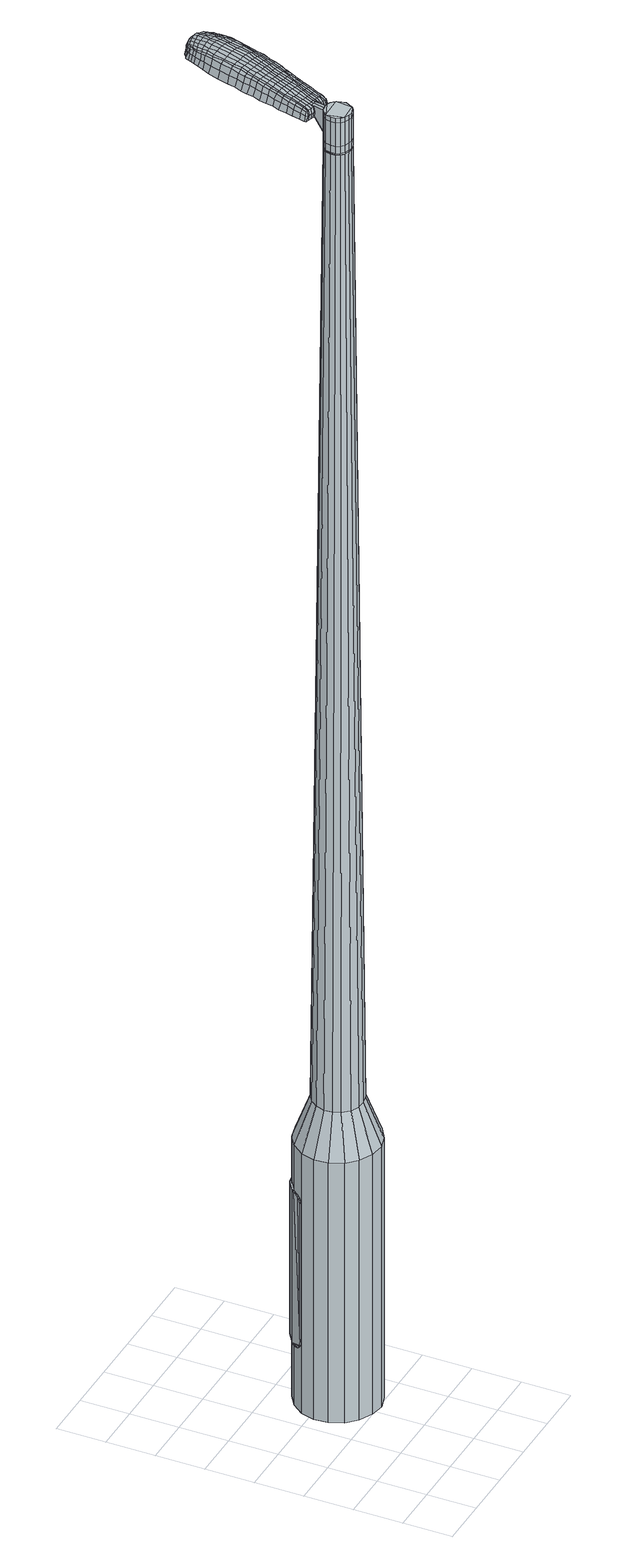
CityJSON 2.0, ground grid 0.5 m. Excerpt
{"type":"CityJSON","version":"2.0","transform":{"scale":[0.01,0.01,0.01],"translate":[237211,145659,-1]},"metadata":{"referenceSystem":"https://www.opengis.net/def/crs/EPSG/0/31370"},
"CityObjects":{
"object1":{"type":"GenericCityObject","attributes":{"cluster":578,"mean_distance_to_centroid":0.254,"new_centroid_x":237212.09,"new_centroid_y":145660.39,"mean_distance_to_camera":15.65,"H1":-12.56,"H2":-18.04,"Z_final":121.18,"cluster2":-1,"proj_x":237221.05,"proj_y":145663,"id_line":14328,"bearing_l":163.75,"distance":9.34,"orientation":"right","G_obj":73.75},"geometry":[{"type":"MultiSurface","lod":"2","boundaries":[[[0,1,2,3]],[[1,4,5,2]],[[4,6,7,5]],[[6,8,9,7]],[[8,10,11,9]],[[10,12,13,11]],[[12,14,15,13]],[[14,16,17,15]],[[16,18,19,17]],[[18,20,21,19]],[[20,22,23,21]],[[22,24,25,23]],[[24,26,27,25]],[[26,28,29,27]],[[28,30,31,29]],[[30,32,33,31]],[[32,34,35,33]],[[34,0,3,35]],[[36,37,38,39]],[[38,40,41,42]],[[41,43,42]],[[42,44,45,46]],[[45,47,46]],[[46,48,49,50]],[[49,51,50]],[[42,46,50,38]],[[50,52,39,38]],[[53,36,39]],[[2,5,7,35]],[[7,9,11,15]],[[11,13,15]],[[15,17,19,23]],[[19,21,23]],[[23,25,27,31]],[[27,29,31]],[[15,23,31,7]],[[31,33,35,7]],[[3,2,35]],[[1,0,54,55]],[[0,34,56,54]],[[34,32,57,56]],[[32,30,58,57]],[[30,28,59,58]],[[28,26,60,59]],[[26,24,61,60]],[[24,22,62,61]],[[22,20,63,62]],[[20,18,64,63]],[[18,16,65,64]],[[16,14,66,65]],[[14,12,67,66]],[[12,10,68,67]],[[10,8,69,68]],[[8,6,70,69]],[[6,4,71,70]],[[4,1,55,71]],[[55,54,72,73]],[[54,56,74,72]],[[56,57,75,74]],[[57,58,76,75]],[[58,59,77,76]],[[59,60,78,77]],[[60,61,79,78]],[[61,62,80,79]],[[62,63,81,80]],[[63,64,82,81]],[[64,65,83,82]],[[65,66,84,83]],[[66,67,85,84]],[[67,68,86,85]],[[68,69,87,86]],[[69,70,88,87]],[[70,71,89,88]],[[71,55,73,89]],[[90,91,92,93]],[[94,95,91,90]],[[96,97,95,94]],[[76,98,97,96]],[[99,100,98,76]],[[101,102,100,99]],[[103,104,102,101]],[[105,106,104,103]],[[107,108,106,105]],[[82,109,108,107]],[[110,111,109,82]],[[112,113,111,110]],[[114,115,113,112]],[[86,116,115,114]],[[117,118,116,86]],[[88,119,118,117]],[[120,121,119,88]],[[93,92,121,120]],[[122,123,124,125]],[[126,122,125,127]],[[128,126,127,129]],[[130,128,129,131]],[[132,130,131,133]],[[134,132,133,135]],[[136,134,135,137]],[[138,136,137,139]],[[140,138,139,141]],[[142,140,141,143]],[[144,142,143,145]],[[146,144,145,147]],[[148,146,147,149]],[[150,148,149,151]],[[152,150,151,153]],[[154,152,153,155]],[[73,72,90,93]],[[72,74,94,90]],[[74,75,96,94]],[[75,76,96]],[[77,99,76]],[[77,78,101,99]],[[78,79,103,101]],[[79,80,105,103]],[[80,81,107,105]],[[81,82,107]],[[83,110,82]],[[83,84,112,110]],[[84,85,114,112]],[[85,86,114]],[[87,117,86]],[[87,88,117]],[[89,120,88]],[[89,73,93,120]],[[156,157,92,91]],[[157,158,121,92]],[[158,119,121]],[[159,118,119]],[[159,116,118]],[[160,115,116]],[[160,161,113,115]],[[161,162,111,113]],[[162,109,111]],[[163,108,109]],[[163,164,106,108]],[[164,165,104,106]],[[165,166,102,104]],[[166,167,100,102]],[[167,98,100]],[[168,97,98]],[[168,169,95,97]],[[169,156,91,95]],[[39,52,154,170]],[[157,156,171,155]],[[53,39,170,123]],[[156,169,124,171]],[[36,53,123,122]],[[169,168,125,124]],[[37,36,122,126]],[[168,98,127,125]],[[38,37,126,128]],[[98,167,129,127]],[[40,38,128,130]],[[167,166,131,129]],[[41,40,130,132]],[[166,165,133,131]],[[43,41,132,134]],[[165,164,135,133]],[[42,43,134,136]],[[164,163,137,135]],[[44,42,136,138]],[[163,109,139,137]],[[45,44,138,140]],[[109,162,141,139]],[[47,45,140,142]],[[162,161,143,141]],[[46,47,142,144]],[[161,160,145,143]],[[48,46,144,146]],[[160,116,147,145]],[[49,48,146,148]],[[116,159,149,147]],[[51,49,148,150]],[[159,119,151,149]],[[50,51,150,152]],[[119,158,153,151]],[[52,50,152,154]],[[158,157,155,153]],[[154,155,172,173]],[[155,171,174,172]],[[171,124,175,174]],[[124,123,176,175]],[[123,170,177,176]],[[170,154,173,177]],[[178,179,180,181]],[[182,178,181,183]],[[178,182,184,185]],[[179,178,185,186]],[[187,188,189,190]],[[191,187,190,192]],[[187,191,193,194]],[[188,187,194,195]],[[196,197,198,199]],[[200,196,199,201]],[[196,200,202,203]],[[197,196,203,204]],[[205,206,207,208]],[[209,205,208,210]],[[205,209,211,212]],[[206,205,212,213]],[[214,215,216,217]],[[218,214,217,219]],[[214,218,220,221]],[[215,214,221,222]],[[223,224,225,226]],[[227,223,226,228]],[[223,227,229,230]],[[224,223,230,231]],[[232,233,234,235]],[[224,232,235,225]],[[232,224,231,236]],[[233,232,236,237]],[[238,239,240,241]],[[233,238,241,234]],[[238,233,237,242]],[[239,238,242,243]],[[244,182,183,245]],[[239,244,245,240]],[[244,239,243,246]],[[182,244,246,184]],[[247,248,249,250]],[[251,247,250,252]],[[247,251,253,254]],[[248,247,254,255]],[[256,257,258,259]],[[248,256,259,249]],[[256,248,255,260]],[[257,256,260,261]],[[262,263,264,265]],[[257,262,265,258]],[[262,257,261,266]],[[263,262,266,267]],[[268,269,270,271]],[[263,268,271,264]],[[268,263,267,272]],[[269,268,272,273]],[[274,179,186,275]],[[269,274,275,270]],[[274,269,273,276]],[[179,274,276,180]],[[277,278,279,280]],[[281,277,280,282]],[[277,281,283,284]],[[278,277,284,285]],[[286,287,288,289]],[[278,286,289,279]],[[286,278,285,290]],[[287,286,290,291]],[[292,293,294,295]],[[287,292,295,288]],[[292,287,291,296]],[[293,292,296,297]],[[298,191,192,299]],[[293,298,299,294]],[[298,293,297,300]],[[191,298,300,193]],[[301,302,303,304]],[[305,301,304,306]],[[301,305,307,308]],[[302,301,308,309]],[[310,311,312,313]],[[302,310,313,303]],[[310,302,309,314]],[[311,310,314,315]],[[316,317,318,319]],[[311,316,319,312]],[[316,311,315,320]],[[317,316,320,321]],[[322,323,324,325]],[[317,322,325,318]],[[322,317,321,326]],[[323,322,326,327]],[[328,188,195,329]],[[323,328,329,324]],[[328,323,327,330]],[[188,328,330,189]],[[331,217,216,332]],[[333,331,332,334]],[[331,333,335,336]],[[217,331,336,219]],[[337,333,334,338]],[[339,337,338,340]],[[337,339,341,342]],[[333,337,342,335]],[[343,339,340,344]],[[345,343,344,346]],[[343,345,347,348]],[[339,343,348,341]],[[349,345,346,350]],[[351,349,350,352]],[[349,351,353,354]],[[345,349,354,347]],[[355,351,352,356]],[[206,355,356,207]],[[355,206,213,357]],[[351,355,357,353]],[[358,359,204,203]],[[360,358,203,202]],[[358,360,361,362]],[[359,358,362,363]],[[364,365,363,362]],[[366,364,362,361]],[[364,366,367,368]],[[365,364,368,369]],[[370,371,369,368]],[[372,370,368,367]],[[370,372,373,374]],[[371,370,374,375]],[[376,377,375,374]],[[378,376,374,373]],[[376,378,211,209]],[[377,376,209,210]],[[379,380,381,382]],[[281,379,382,283]],[[379,281,282,383]],[[380,379,383,384]],[[385,200,201,386]],[[380,385,386,381]],[[385,380,384,387]],[[200,385,387,202]],[[388,389,390,391]],[[227,388,391,229]],[[388,227,228,392]],[[389,388,392,393]],[[394,395,396,397]],[[389,394,397,390]],[[394,389,393,398]],[[395,394,398,399]],[[400,197,204,401]],[[395,400,401,396]],[[400,395,399,402]],[[197,400,402,198]],[[403,404,405,406]],[[185,403,406,186]],[[403,185,184,407]],[[404,403,407,408]],[[409,410,411,412]],[[404,409,412,405]],[[409,404,408,413]],[[410,409,413,414]],[[415,208,207,416]],[[410,415,416,411]],[[415,410,414,417]],[[208,415,417,210]],[[418,419,420,421]],[[190,418,421,192]],[[418,190,189,422]],[[419,418,422,423]],[[424,212,211,425]],[[419,424,425,420]],[[424,419,423,426]],[[212,424,426,213]],[[427,428,429,430]],[[305,427,430,307]],[[427,305,306,431]],[[428,427,431,432]],[[433,218,219,434]],[[428,433,434,429]],[[433,428,432,435]],[[218,433,435,220]],[[436,437,438,439]],[[251,436,439,253]],[[436,251,252,440]],[[437,436,440,441]],[[442,443,444,445]],[[437,442,445,438]],[[442,437,441,446]],[[443,442,446,447]],[[448,215,222,449]],[[443,448,449,444]],[[448,443,447,450]],[[215,448,450,216]],[[451,452,441,440]],[[250,451,440,252]],[[451,250,249,453]],[[452,451,453,454]],[[455,456,447,446]],[[452,455,446,441]],[[455,452,454,457]],[[456,455,457,458]],[[459,332,216,450]],[[456,459,450,447]],[[459,456,458,460]],[[332,459,460,334]],[[461,462,463,464]],[[308,461,464,309]],[[461,308,307,430]],[[462,461,430,429]],[[465,336,335,466]],[[462,465,466,463]],[[465,462,429,434]],[[336,465,434,219]],[[467,468,454,453]],[[259,467,453,249]],[[467,259,258,469]],[[468,467,469,470]],[[471,472,458,457]],[[468,471,457,454]],[[471,468,470,473]],[[472,471,473,474]],[[475,338,334,460]],[[472,475,460,458]],[[475,472,474,476]],[[338,475,476,340]],[[477,478,479,480]],[[314,477,480,315]],[[477,314,309,464]],[[478,477,464,463]],[[481,342,341,482]],[[478,481,482,479]],[[481,478,463,466]],[[342,481,466,335]],[[483,484,470,469]],[[265,483,469,258]],[[483,265,264,485]],[[484,483,485,486]],[[487,488,474,473]],[[484,487,473,470]],[[487,484,486,489]],[[488,487,489,490]],[[491,344,340,476]],[[488,491,476,474]],[[491,488,490,492]],[[344,491,492,346]],[[493,494,495,496]],[[320,493,496,321]],[[493,320,315,480]],[[494,493,480,479]],[[497,348,347,498]],[[494,497,498,495]],[[497,494,479,482]],[[348,497,482,341]],[[499,500,486,485]],[[271,499,485,264]],[[499,271,270,501]],[[500,499,501,502]],[[503,504,490,489]],[[500,503,489,486]],[[503,500,502,505]],[[504,503,505,506]],[[507,350,346,492]],[[504,507,492,490]],[[507,504,506,508]],[[350,507,508,352]],[[509,510,511,512]],[[326,509,512,327]],[[509,326,321,496]],[[510,509,496,495]],[[513,354,353,514]],[[510,513,514,511]],[[513,510,495,498]],[[354,513,498,347]],[[515,516,502,501]],[[275,515,501,270]],[[515,275,186,406]],[[516,515,406,405]],[[517,518,506,505]],[[516,517,505,502]],[[517,516,405,412]],[[518,517,412,411]],[[519,356,352,508]],[[518,519,508,506]],[[519,518,411,416]],[[356,519,416,207]],[[520,521,423,422]],[[330,520,422,189]],[[520,330,327,512]],[[521,520,512,511]],[[522,357,213,426]],[[521,522,426,423]],[[522,521,511,514]],[[357,522,514,353]],[[523,524,384,383]],[[280,523,383,282]],[[523,280,279,525]],[[524,523,525,526]],[[527,360,202,387]],[[524,527,387,384]],[[527,524,526,528]],[[360,527,528,361]],[[529,530,531,532]],[[230,529,532,231]],[[529,230,229,391]],[[530,529,391,390]],[[533,534,535,536]],[[530,533,536,531]],[[533,530,390,397]],[[534,533,397,396]],[[537,359,363,538]],[[534,537,538,535]],[[537,534,396,401]],[[359,537,401,204]],[[539,540,526,525]],[[289,539,525,279]],[[539,289,288,541]],[[540,539,541,542]],[[543,366,361,528]],[[540,543,528,526]],[[543,540,542,544]],[[366,543,544,367]],[[545,546,547,548]],[[236,545,548,237]],[[545,236,231,532]],[[546,545,532,531]],[[549,550,551,552]],[[546,549,552,547]],[[549,546,531,536]],[[550,549,536,535]],[[553,365,369,554]],[[550,553,554,551]],[[553,550,535,538]],[[365,553,538,363]],[[555,556,542,541]],[[295,555,541,288]],[[555,295,294,557]],[[556,555,557,558]],[[559,372,367,544]],[[556,559,544,542]],[[559,556,558,560]],[[372,559,560,373]],[[561,562,563,564]],[[242,561,564,243]],[[561,242,237,548]],[[562,561,548,547]],[[565,566,567,568]],[[562,565,568,563]],[[565,562,547,552]],[[566,565,552,551]],[[569,371,375,570]],[[566,569,570,567]],[[569,566,551,554]],[[371,569,554,369]],[[571,572,558,557]],[[299,571,557,294]],[[571,299,192,421]],[[572,571,421,420]],[[573,378,373,560]],[[572,573,560,558]],[[573,572,420,425]],[[378,573,425,211]],[[574,575,408,407]],[[246,574,407,184]],[[574,246,243,564]],[[575,574,564,563]],[[576,577,414,413]],[[575,576,413,408]],[[576,575,563,568]],[[577,576,568,567]],[[578,377,210,417]],[[577,578,417,414]],[[578,577,567,570]],[[377,578,570,375]],[[579,580,581,582]],[[582,581,583,584]],[[585,583,581,586]],[[586,581,580,587]],[[588,589,590,591]],[[591,590,592,593]],[[594,592,590,595]],[[595,590,589,596]],[[597,598,599,600]],[[600,599,601,602]],[[603,601,599,604]],[[604,599,598,605]],[[606,607,608,609]],[[609,608,610,611]],[[612,610,608,613]],[[613,608,607,614]],[[615,616,617,618]],[[618,617,619,620]],[[621,619,617,622]],[[622,617,616,623]],[[624,625,626,627]],[[627,626,628,629]],[[630,628,626,631]],[[631,626,625,632]],[[633,634,635,636]],[[636,635,625,624]],[[632,625,635,637]],[[637,635,634,638]],[[639,640,641,642]],[[642,641,634,633]],[[638,634,641,643]],[[643,641,640,644]],[[584,583,645,646]],[[646,645,640,639]],[[644,640,645,647]],[[647,645,583,585]],[[648,649,650,651]],[[651,650,652,653]],[[654,652,650,655]],[[655,650,649,656]],[[657,658,659,660]],[[660,659,649,648]],[[656,649,659,661]],[[661,659,658,662]],[[663,664,665,666]],[[666,665,658,657]],[[662,658,665,667]],[[667,665,664,668]],[[669,670,671,672]],[[672,671,664,663]],[[668,664,671,673]],[[673,671,670,674]],[[587,580,675,676]],[[676,675,670,669]],[[674,670,675,677]],[[677,675,580,579]],[[678,679,680,681]],[[681,680,682,683]],[[684,682,680,685]],[[685,680,679,686]],[[687,688,689,690]],[[690,689,679,678]],[[686,679,689,691]],[[691,689,688,692]],[[693,694,695,696]],[[696,695,688,687]],[[692,688,695,697]],[[697,695,694,698]],[[593,592,699,700]],[[700,699,694,693]],[[698,694,699,701]],[[701,699,592,594]],[[702,703,704,705]],[[705,704,706,707]],[[708,706,704,709]],[[709,704,703,710]],[[711,712,713,714]],[[714,713,703,702]],[[710,703,713,715]],[[715,713,712,716]],[[717,718,719,720]],[[720,719,712,711]],[[716,712,719,721]],[[721,719,718,722]],[[723,724,725,726]],[[726,725,718,717]],[[722,718,725,727]],[[727,725,724,728]],[[596,589,729,730]],[[730,729,724,723]],[[728,724,729,731]],[[731,729,589,588]],[[615,618,732,733]],[[733,732,734,735]],[[736,734,732,737]],[[737,732,618,620]],[[735,734,738,739]],[[739,738,740,741]],[[742,740,738,743]],[[743,738,734,736]],[[741,740,744,745]],[[745,744,746,747]],[[748,746,744,749]],[[749,744,740,742]],[[747,746,750,751]],[[751,750,752,753]],[[754,752,750,755]],[[755,750,746,748]],[[753,752,756,757]],[[757,756,607,606]],[[614,607,756,758]],[[758,756,752,754]],[[605,759,760,604]],[[604,760,761,603]],[[762,761,760,763]],[[763,760,759,764]],[[764,765,766,763]],[[763,766,767,762]],[[768,767,766,769]],[[769,766,765,770]],[[770,771,772,769]],[[769,772,773,768]],[[774,773,772,775]],[[775,772,771,776]],[[776,777,778,775]],[[775,778,779,774]],[[612,779,778,610]],[[610,778,777,611]],[[780,781,782,783]],[[783,782,682,684]],[[683,682,782,784]],[[784,782,781,785]],[[602,601,786,787]],[[787,786,781,780]],[[785,781,786,788]],[[788,786,601,603]],[[789,790,791,792]],[[792,791,628,630]],[[629,628,791,793]],[[793,791,790,794]],[[795,796,797,798]],[[798,797,790,789]],[[794,790,797,799]],[[799,797,796,800]],[[605,598,801,802]],[[802,801,796,795]],[[800,796,801,803]],[[803,801,598,597]],[[804,805,806,807]],[[807,806,586,587]],[[585,586,806,808]],[[808,806,805,809]],[[810,811,812,813]],[[813,812,805,804]],[[809,805,812,814]],[[814,812,811,815]],[[606,609,816,817]],[[817,816,811,810]],[[815,811,816,818]],[[818,816,609,611]],[[819,820,821,822]],[[822,821,591,593]],[[588,591,821,823]],[[823,821,820,824]],[[612,613,825,826]],[[826,825,820,819]],[[824,820,825,827]],[[827,825,613,614]],[[828,829,830,831]],[[831,830,706,708]],[[707,706,830,832]],[[832,830,829,833]],[[620,619,834,835]],[[835,834,829,828]],[[833,829,834,836]],[[836,834,619,621]],[[837,838,839,840]],[[840,839,652,654]],[[653,652,839,841]],[[841,839,838,842]],[[843,844,845,846]],[[846,845,838,837]],[[842,838,845,847]],[[847,845,844,848]],[[623,616,849,850]],[[850,849,844,843]],[[848,844,849,851]],[[851,849,616,615]],[[842,852,853,841]],[[841,853,651,653]],[[648,651,853,854]],[[853,852,854]],[[848,855,856,847]],[[847,856,852,842]],[[854,852,856,857]],[[857,856,855,858]],[[615,733,859,851]],[[851,859,855,848]],[[858,855,859,860]],[[860,859,733,735]],[[861,862,863,864]],[[864,863,709,710]],[[708,709,863,831]],[[831,863,862,828]],[[736,737,865,866]],[[866,865,862,861]],[[828,862,865,835]],[[835,865,737,620]],[[867,868,854]],[[854,868,660,648]],[[657,660,868,869]],[[869,868,867,870]],[[858,871,872,857]],[[857,872,867,854]],[[870,867,872,873]],[[873,872,871,874]],[[735,739,875,860]],[[860,875,871,858]],[[874,871,875,876]],[[876,875,739,741]],[[877,878,879,880]],[[880,879,715,716]],[[710,715,879,864]],[[864,879,878,861]],[[742,743,881,882]],[[882,881,878,877]],[[861,878,881,866]],[[866,881,743,736]],[[870,883,884,869]],[[869,884,666,657]],[[663,666,884,885]],[[885,884,883,886]],[[874,887,888,873]],[[873,888,883,870]],[[886,883,888,889]],[[889,888,887,890]],[[741,745,891,876]],[[876,891,887,874]],[[890,887,891,892]],[[892,891,745,747]],[[893,894,895,896]],[[896,895,721,722]],[[716,721,895,880]],[[880,895,894,877]],[[748,749,897,898]],[[898,897,894,893]],[[877,894,897,882]],[[882,897,749,742]],[[886,899,900,885]],[[885,900,672,663]],[[669,672,900,901]],[[901,900,899,902]],[[890,903,904,889]],[[889,904,899,886]],[[902,899,904,905]],[[905,904,903,906]],[[747,751,907,892]],[[892,907,903,890]],[[906,903,907,908]],[[908,907,751,753]],[[909,910,911,912]],[[912,911,727,728]],[[722,727,911,896]],[[896,911,910,893]],[[754,755,913,914]],[[914,913,910,909]],[[893,910,913,898]],[[898,913,755,748]],[[902,915,916,901]],[[901,916,676,669]],[[587,676,916,807]],[[807,916,915,804]],[[906,917,918,905]],[[905,918,915,902]],[[804,915,918,813]],[[813,918,917,810]],[[753,757,919,908]],[[908,919,917,906]],[[810,917,919,817]],[[817,919,757,606]],[[824,920,921,823]],[[823,921,731,588]],[[728,731,921,912]],[[912,921,920,909]],[[614,758,922,827]],[[827,922,920,824]],[[909,920,922,914]],[[914,922,758,754]],[[785,923,924,784]],[[784,924,681,683]],[[678,681,924,925]],[[925,924,923,926]],[[603,761,927,788]],[[788,927,923,785]],[[926,923,927,928]],[[928,927,761,762]],[[929,930,931,932]],[[932,931,631,632]],[[630,631,931,792]],[[792,931,930,789]],[[933,934,935,936]],[[936,935,930,929]],[[789,930,935,798]],[[798,935,934,795]],[[764,759,937,938]],[[938,937,934,933]],[[795,934,937,802]],[[802,937,759,605]],[[926,939,940,925]],[[925,940,690,678]],[[687,690,940,941]],[[941,940,939,942]],[[762,767,943,928]],[[928,943,939,926]],[[942,939,943,944]],[[944,943,767,768]],[[945,946,947,948]],[[948,947,637,638]],[[632,637,947,932]],[[932,947,946,929]],[[949,950,951,952]],[[952,951,946,945]],[[929,946,951,936]],[[936,951,950,933]],[[770,765,953,954]],[[954,953,950,949]],[[933,950,953,938]],[[938,953,765,764]],[[942,955,956,941]],[[941,956,696,687]],[[693,696,956,957]],[[957,956,955,958]],[[768,773,959,944]],[[944,959,955,942]],[[958,955,959,960]],[[960,959,773,774]],[[961,962,963,964]],[[964,963,643,644]],[[638,643,963,948]],[[948,963,962,945]],[[965,966,967,968]],[[968,967,962,961]],[[945,962,967,952]],[[952,967,966,949]],[[776,771,969,970]],[[970,969,966,965]],[[949,966,969,954]],[[954,969,771,770]],[[958,971,972,957]],[[957,972,700,693]],[[593,700,972,822]],[[822,972,971,819]],[[774,779,973,960]],[[960,973,971,958]],[[819,971,973,826]],[[826,973,779,612]],[[809,974,975,808]],[[808,975,647,585]],[[644,647,975,964]],[[964,975,974,961]],[[815,976,977,814]],[[814,977,974,809]],[[961,974,977,968]],[[968,977,976,965]],[[611,777,978,818]],[[818,978,976,815]],[[965,976,978,970]],[[970,978,777,776]],[[579,582,181,180]],[[582,584,183,181]],[[594,595,194,193]],[[595,596,195,194]],[[597,600,199,198]],[[600,602,201,199]],[[621,622,221,220]],[[622,623,222,221]],[[624,627,226,225]],[[627,629,228,226]],[[633,636,235,234]],[[636,624,225,235]],[[639,642,241,240]],[[642,633,234,241]],[[584,646,245,183]],[[646,639,240,245]],[[654,655,254,253]],[[655,656,255,254]],[[656,661,260,255]],[[661,662,261,260]],[[662,667,266,261]],[[667,668,267,266]],[[668,673,272,267]],[[673,674,273,272]],[[674,677,276,273]],[[677,579,180,276]],[[684,685,284,283]],[[685,686,285,284]],[[686,691,290,285]],[[691,692,291,290]],[[692,697,296,291]],[[697,698,297,296]],[[698,701,300,297]],[[701,594,193,300]],[[702,705,304,303]],[[705,707,306,304]],[[711,714,313,312]],[[714,702,303,313]],[[717,720,319,318]],[[720,711,312,319]],[[723,726,325,324]],[[726,717,318,325]],[[596,730,329,195]],[[730,723,324,329]],[[780,783,382,381]],[[783,684,283,382]],[[602,787,386,201]],[[787,780,381,386]],[[629,793,392,228]],[[793,794,393,392]],[[794,799,398,393]],[[799,800,399,398]],[[800,803,402,399]],[[803,597,198,402]],[[707,832,431,306]],[[832,833,432,431]],[[833,836,435,432]],[[836,621,220,435]],[[837,840,439,438]],[[840,654,253,439]],[[843,846,445,444]],[[846,837,438,445]],[[623,850,449,222]],[[850,843,444,449]],[[979,980,981,982]],[[983,984,982,981]],[[985,986,987,988]],[[989,990,991,992]],[[980,993,994,981]],[[995,983,981,994]],[[996,985,988,997]],[[998,999,990,989]],[[993,1000,1001,994]],[[1001,1002,995,994]],[[1003,996,997,1004]],[[1005,999,998,1006]],[[1000,1007,1008,1001]],[[1008,1009,1002,1001]],[[1010,1003,1004,1011]],[[1012,1005,1006,1013]],[[1014,1015,1016,1017]],[[1018,1019,1015,1014]],[[1018,1020,1021,1019]],[[1020,1022,1023,1021]],[[1024,1025,1026,1027]],[[1028,1029,1025,1024]],[[1030,1031,1029,1028]],[[1032,1033,1031,1030]],[[1027,1016,1015,1024]],[[1024,1015,1019,1028]],[[1019,1021,1030,1028]],[[1021,1023,1032,1030]],[[988,987,984,983]],[[997,988,983,995]],[[1002,1004,997,995]],[[1009,1011,1004,1002]],[[989,992,986,985]],[[998,989,985,996]],[[1006,998,996,1003]],[[1013,1006,1003,1010]],[[990,1014,1017,991]],[[999,1018,1014,990]],[[1020,1018,999,1005]],[[1022,1020,1005,1012]],[[1034,1035,1036,1037]],[[1036,1038,1039,1040]],[[1036,1040,1041,1042]],[[1036,1042,1037]],[[1043,1034,1037,1044]],[[1045,1044,1037,1046]],[[1047,1046,1037]],[[1048,1036,1035,1049]],[[1050,1048,1049,1051]],[[1052,1050,1051,1053]],[[1054,1052,1053,1055]],[[1056,1054,1055,1057]],[[1057,1058,1059,1060]],[[1057,1060,1061,1062]],[[1057,1062,1063,1064]],[[1063,1065,1066,1067]],[[1063,1067,1068,1069]],[[1063,1069,1064]],[[1057,1064,1056]],[[1070,1071,1035,1034]],[[1072,1073,1038,1036]],[[1074,1075,1047,1037]],[[1071,1076,1049,1035]],[[1077,1072,1036,1048]],[[1076,1078,1051,1049]],[[1079,1077,1048,1050]],[[1078,1080,1053,1051]],[[1081,1079,1050,1052]],[[1080,1082,1055,1053]],[[1083,1081,1052,1054]],[[1082,1084,1057,1055]],[[1085,1083,1054,1056]],[[1084,1086,1058,1057]],[[1087,1088,1065,1063]],[[1089,1085,1056,1064]],[[1059,1058,1086,1090]],[[1060,1059,1090,1091]],[[1061,1060,1091,1092]],[[1062,1061,1092,1093]],[[1063,1062,1093,1087]],[[1094,1070,1034,1043]],[[1095,1094,1043,1044]],[[1096,1095,1044,1045]],[[1097,1096,1045,1046]],[[1075,1097,1046,1047]],[[1039,1038,1073,1098]],[[1066,1065,1088,1099]],[[1040,1039,1098,1100]],[[1041,1040,1100,1101]],[[1042,1041,1101,1102]],[[1037,1042,1102,1074]],[[1067,1066,1099,1103]],[[1068,1067,1103,1104]],[[1069,1068,1104,1105]],[[1064,1069,1105,1089]]]}]}
},
"vertices":[
[119,181,384],[132,175,384],[132,175,96],[119,181,96],[143,164,384],[143,164,96],[148,151,384],[148,151,96],[149,136,384],[149,136,96],[145,122,384],[145,122,96],[137,110,384],[137,110,96],[124,102,384],[124,102,96],[110,98,384],[110,98,96],[96,100,384],[96,100,96],[82,107,384],[82,107,96],[72,117,384],[72,117,96],[66,131,384],[66,131,96],[65,145,384],[65,145,96],[69,159,384],[69,159,96],[78,171,384],[78,171,96],[90,179,384],[90,179,96],[105,183,384],[105,183,96],[102,153,1524],[98,150,1524],[95,147,1524],[111,154,1524],[94,142,1524],[94,137,1524],[99,130,1524],[96,133,1524],[104,128,1524],[108,127,1524],[117,131,1524],[113,128,1524],[119,135,1524],[121,139,1524],[119,148,1524],[120,144,1524],[115,152,1524],[107,154,1524],[114,165,429],[122,161,429],[106,166,429],[97,164,429],[90,159,429],[85,152,429],[82,143,429],[83,135,429],[86,127,429],[92,120,429],[100,116,429],[109,116,429],[118,118,429],[125,122,429],[130,130,429],[132,138,429],[132,147,429],[128,155,429],[111,154,1483],[115,152,1483],[107,154,1483],[102,153,1483],[98,150,1483],[95,147,1483],[94,142,1483],[94,137,1483],[96,133,1483],[99,130,1483],[104,128,1483],[108,127,1483],[113,128,1483],[117,131,1483],[119,135,1483],[121,139,1483],[120,144,1483],[119,148,1483],[111,153,1483],[111,153,1485],[115,151,1485],[115,151,1483],[107,153,1483],[107,153,1485],[102,152,1483],[102,152,1485],[98,150,1485],[96,146,1483],[96,146,1485],[95,142,1483],[95,142,1485],[95,138,1483],[95,138,1485],[97,134,1483],[97,134,1485],[100,130,1483],[100,130,1485],[104,128,1485],[108,128,1483],[108,128,1485],[113,129,1483],[113,129,1485],[116,131,1483],[116,131,1485],[119,135,1485],[120,139,1483],[120,139,1485],[120,144,1485],[118,148,1483],[118,148,1485],[102,153,1519],[107,154,1519],[107,154,1493],[102,153,1493],[98,150,1519],[98,150,1493],[95,147,1519],[95,147,1493],[94,142,1519],[94,142,1493],[94,137,1519],[94,137,1493],[96,133,1519],[96,133,1493],[99,130,1519],[99,130,1493],[104,128,1519],[104,128,1493],[108,127,1519],[108,127,1493],[113,128,1519],[113,128,1493],[117,131,1519],[117,131,1493],[119,135,1519],[119,135,1493],[121,139,1519],[121,139,1493],[120,144,1519],[120,144,1493],[119,148,1519],[119,148,1493],[115,152,1519],[115,152,1493],[111,154,1485],[115,152,1485],[119,148,1485],[121,139,1485],[117,131,1485],[113,128,1485],[108,127,1485],[99,130,1485],[96,133,1485],[94,137,1485],[94,142,1485],[95,147,1485],[102,153,1485],[107,154,1485],[111,154,1519],[111,154,1493],[119,171,1513],[119,171,1518],[116,172,1513],[113,172,1513],[113,172,1518],[116,172,1518],[156,237,1519],[154,230,1518],[155,231,1509],[158,238,1510],[159,245,1519],[160,246,1510],[157,245,1526],[154,237,1525],[152,230,1525],[119,248,1519],[117,241,1518],[118,240,1525],[120,247,1525],[121,257,1519],[122,255,1526],[120,258,1510],[118,250,1510],[116,243,1509],[156,314,1519],[160,313,1519],[160,313,1513],[157,315,1513],[152,314,1519],[152,315,1513],[152,312,1524],[156,312,1524],[159,311,1524],[136,243,1530],[134,235,1529],[137,235,1529],[139,242,1530],[138,251,1531],[141,250,1531],[134,252,1530],[132,244,1530],[130,236,1529],[113,165,1512],[116,164,1512],[116,165,1517],[114,166,1517],[110,166,1512],[111,167,1517],[110,167,1506],[113,166,1506],[116,165,1506],[171,294,1519],[171,291,1519],[172,292,1512],[173,295,1512],[171,297,1518],[173,297,1512],[170,296,1522],[170,295,1523],[169,291,1524],[170,286,1519],[169,281,1519],[170,282,1512],[171,287,1512],[168,286,1524],[167,281,1525],[167,275,1519],[165,268,1519],[167,268,1511],[169,276,1511],[166,275,1526],[164,267,1526],[162,257,1519],[164,257,1510],[160,256,1526],[131,168,1513],[134,175,1513],[132,174,1518],[130,167,1517],[129,162,1512],[129,163,1516],[130,163,1506],[132,168,1507],[135,175,1507],[136,182,1514],[139,189,1515],[137,188,1520],[135,181,1519],[138,182,1507],[140,189,1507],[141,196,1515],[144,203,1516],[142,202,1522],[140,195,1521],[143,197,1508],[146,204,1508],[146,210,1517],[149,217,1517],[147,216,1524],[145,209,1523],[148,211,1508],[151,218,1509],[151,224,1518],[149,223,1524],[153,224,1509],[137,305,1519],[136,302,1519],[137,301,1524],[138,305,1523],[138,307,1518],[139,306,1522],[137,309,1512],[136,306,1512],[135,303,1512],[134,298,1519],[132,292,1519],[133,291,1525],[135,297,1524],[133,299,1512],[131,294,1512],[130,287,1519],[127,279,1519],[129,278,1526],[131,286,1526],[129,288,1511],[126,281,1511],[124,268,1519],[125,267,1526],[123,270,1510],[102,176,1513],[104,184,1513],[103,185,1507],[101,177,1507],[101,171,1512],[101,172,1506],[102,171,1516],[103,175,1517],[105,183,1518],[106,191,1514],[107,198,1515],[106,200,1507],[105,192,1507],[106,190,1519],[108,197,1520],[109,206,1515],[111,213,1516],[109,214,1508],[108,207,1508],[110,204,1521],[112,212,1522],[112,220,1517],[114,227,1517],[113,229,1509],[111,222,1508],[113,219,1523],[115,226,1524],[116,234,1518],[114,236,1509],[117,233,1524],[115,171,1519],[118,171,1519],[117,178,1520],[120,178,1520],[114,179,1520],[112,172,1519],[119,186,1522],[122,185,1522],[121,193,1523],[124,192,1523],[118,194,1523],[116,187,1521],[123,200,1524],[126,199,1524],[125,207,1525],[128,206,1525],[122,208,1525],[120,201,1524],[128,214,1526],[130,213,1526],[130,221,1527],[132,220,1527],[126,222,1527],[124,215,1526],[132,228,1528],[135,228,1528],[128,229,1528],[155,309,1527],[159,308,1527],[151,309,1526],[150,305,1527],[154,305,1528],[157,304,1528],[152,299,1529],[156,298,1529],[148,299,1528],[146,292,1530],[150,292,1530],[153,291,1530],[148,285,1531],[151,284,1531],[144,286,1530],[141,277,1531],[145,276,1531],[149,275,1531],[142,264,1531],[145,263,1531],[138,265,1531],[140,309,1518],[143,311,1519],[142,312,1513],[139,310,1513],[140,308,1523],[143,309,1523],[147,313,1519],[147,313,1513],[147,311,1524],[171,299,1518],[170,302,1518],[169,301,1523],[170,298,1523],[172,300,1513],[171,302,1513],[168,305,1519],[166,308,1519],[165,307,1524],[167,304,1523],[169,306,1513],[166,309,1513],[163,311,1519],[163,309,1524],[163,312,1513],[153,237,1528],[151,238,1528],[148,231,1528],[150,230,1527],[155,245,1528],[153,246,1529],[148,239,1529],[145,240,1530],[143,233,1529],[146,232,1528],[151,247,1529],[148,248,1530],[142,241,1530],[140,234,1529],[145,249,1531],[122,246,1528],[124,246,1529],[126,254,1529],[124,255,1528],[120,239,1527],[122,239,1528],[128,245,1529],[130,253,1530],[126,238,1528],[102,168,1512],[104,168,1512],[104,169,1517],[103,169,1517],[101,170,1506],[103,169,1506],[107,167,1512],[108,168,1517],[107,168,1506],[127,161,1512],[126,161,1512],[127,162,1506],[128,161,1506],[127,162,1517],[126,163,1517],[124,162,1512],[121,163,1512],[122,163,1506],[124,163,1506],[123,163,1517],[121,164,1517],[118,163,1512],[119,164,1506],[119,165,1517],[129,167,1519],[127,168,1519],[131,174,1520],[130,175,1520],[125,168,1519],[123,169,1519],[127,176,1520],[125,176,1520],[120,170,1519],[122,177,1520],[104,175,1519],[106,174,1519],[108,181,1520],[106,182,1520],[109,173,1519],[111,180,1520],[134,181,1521],[132,182,1521],[136,189,1522],[134,189,1522],[130,183,1521],[127,183,1521],[132,190,1522],[129,190,1523],[124,184,1522],[127,191,1523],[108,189,1521],[110,189,1521],[111,196,1522],[109,196,1522],[113,188,1521],[115,195,1522],[138,196,1523],[137,196,1523],[141,203,1524],[139,203,1524],[134,197,1523],[132,198,1524],[137,204,1525],[134,205,1525],[129,198,1524],[131,205,1525],[111,204,1523],[113,203,1523],[115,210,1524],[113,211,1524],[117,202,1524],[119,209,1525],[143,210,1525],[141,210,1525],[146,216,1526],[144,217,1526],[139,211,1526],[136,212,1526],[141,218,1527],[138,219,1527],[133,213,1526],[135,220,1527],[115,218,1525],[117,217,1525],[119,225,1526],[116,225,1526],[120,216,1526],[122,223,1527],[148,223,1527],[146,224,1527],[144,225,1527],[141,226,1528],[138,227,1528],[118,232,1527],[120,232,1527],[124,231,1528],[140,305,1525],[142,307,1525],[138,302,1526],[141,303,1526],[146,308,1526],[145,304,1527],[169,296,1525],[168,298,1525],[167,295,1526],[168,292,1525],[167,301,1525],[165,304,1526],[163,300,1527],[166,297,1526],[162,306,1526],[161,302,1527],[136,297,1526],[139,298,1527],[134,291,1527],[137,292,1528],[143,299,1528],[141,292,1529],[167,287,1526],[166,289,1527],[165,283,1528],[166,282,1527],[164,292,1527],[162,294,1528],[160,287,1529],[163,285,1528],[159,296,1528],[157,289,1530],[132,285,1528],[135,286,1529],[130,278,1528],[132,278,1529],[139,286,1529],[137,277,1530],[165,276,1528],[163,277,1528],[161,269,1529],[162,268,1528],[161,279,1529],[158,281,1530],[155,272,1530],[158,271,1530],[155,282,1530],[152,274,1531],[127,266,1529],[129,266,1529],[133,265,1530],[159,257,1528],[157,258,1529],[155,259,1530],[152,260,1530],[148,262,1531],[154,232,1509],[152,231,1518],[154,238,1518],[156,239,1509],[157,246,1519],[158,247,1510],[155,245,1525],[152,237,1525],[150,231,1525],[120,240,1525],[119,241,1518],[121,248,1518],[122,246,1525],[123,256,1519],[124,255,1525],[122,258,1510],[120,249,1509],[118,243,1509],[159,311,1513],[159,311,1519],[156,312,1519],[156,312,1513],[152,312,1519],[152,312,1513],[152,310,1524],[155,310,1524],[159,309,1524],[137,235,1528],[134,236,1528],[136,243,1529],[139,242,1529],[138,252,1529],[141,251,1529],[135,252,1529],[132,244,1529],[131,237,1528],[117,167,1516],[116,166,1512],[114,167,1512],[114,168,1516],[111,168,1512],[112,169,1516],[111,169,1506],[114,168,1506],[117,167,1506],[170,292,1512],[169,291,1519],[169,294,1518],[171,295,1512],[169,297,1518],[171,297,1512],[168,296,1522],[168,294,1523],[167,291,1523],[168,282,1512],[167,281,1519],[168,287,1519],[169,287,1512],[166,287,1524],[165,281,1525],[165,269,1511],[163,268,1519],[165,276,1519],[167,276,1511],[164,275,1525],[162,268,1526],[160,257,1519],[162,258,1510],[158,257,1526],[131,175,1518],[132,175,1513],[129,168,1513],[128,168,1517],[127,164,1512],[127,165,1515],[129,164,1506],[131,169,1506],[133,176,1507],[136,189,1520],[137,190,1514],[134,182,1514],[133,182,1519],[136,183,1507],[139,190,1507],[141,203,1522],[142,204,1516],[140,197,1515],[138,196,1521],[141,197,1508],[144,204,1508],[145,217,1523],[147,217,1517],[145,211,1516],[143,210,1522],[146,211,1508],[149,218,1508],[149,224,1517],[148,224,1524],[151,225,1509],[139,301,1523],[137,301,1519],[139,304,1518],[140,304,1523],[140,306,1518],[140,305,1522],[139,307,1512],[138,305,1512],[137,303,1512],[135,291,1525],[134,291,1519],[136,297,1519],[137,296,1524],[135,298,1512],[133,293,1512],[130,277,1526],[129,278,1519],[132,286,1519],[133,285,1525],[131,287,1511],[128,280,1511],[126,267,1519],[127,266,1526],[125,269,1510],[105,184,1507],[106,183,1513],[104,176,1513],[103,177,1506],[103,171,1512],[103,172,1506],[104,171,1515],[105,175,1517],[107,182,1518],[108,199,1507],[109,198,1514],[107,191,1514],[107,192,1507],[108,190,1519],[110,197,1520],[111,214,1508],[112,212,1516],[111,205,1515],[110,207,1508],[112,204,1521],[114,211,1522],[115,228,1508],[116,227,1517],[114,220,1516],[113,221,1508],[115,218,1522],[117,226,1523],[117,234,1517],[116,236,1509],[119,233,1524],[115,172,1518],[118,172,1518],[117,179,1519],[120,178,1519],[115,180,1519],[113,173,1518],[120,186,1520],[122,185,1520],[122,193,1521],[124,193,1521],[119,194,1521],[117,187,1520],[124,201,1523],[126,200,1523],[126,208,1524],[128,207,1524],[123,209,1524],[121,201,1523],[128,215,1525],[130,214,1525],[130,222,1526],[133,221,1526],[127,223,1526],[125,216,1525],[132,229,1527],[135,228,1527],[129,230,1527],[158,307,1526],[155,308,1526],[151,308,1525],[150,304,1526],[154,304,1526],[157,303,1526],[155,297,1528],[152,298,1528],[148,299,1527],[146,292,1528],[150,291,1529],[153,290,1529],[151,283,1530],[148,284,1530],[144,285,1529],[142,277,1530],[145,276,1530],[149,275,1530],[145,263,1530],[142,264,1530],[138,265,1530],[143,310,1513],[143,309,1518],[141,307,1518],[140,308,1512],[141,306,1523],[143,307,1523],[148,310,1519],[147,311,1513],[147,309,1523],[167,300,1523],[168,301,1518],[169,298,1518],[168,298,1523],[170,299,1512],[169,301,1512],[164,305,1523],[164,307,1519],[167,304,1519],[166,303,1523],[167,304,1513],[165,307,1513],[162,309,1519],[161,308,1524],[162,310,1513],[148,231,1527],[150,238,1527],[151,238,1527],[149,231,1526],[154,246,1527],[153,246,1528],[143,233,1528],[145,240,1528],[148,239,1528],[146,232,1527],[150,247,1528],[147,249,1529],[142,241,1529],[140,234,1528],[144,250,1529],[127,254,1528],[124,246,1527],[123,246,1527],[125,254,1527],[121,239,1526],[123,239,1527],[128,245,1528],[131,253,1528],[126,238,1527],[105,171,1516],[104,170,1512],[103,170,1512],[104,171,1516],[103,171,1506],[104,171,1506],[108,169,1512],[108,170,1516],[107,170,1506],[127,164,1506],[126,163,1512],[127,163,1512],[128,164,1506],[127,164,1516],[126,165,1516],[122,166,1506],[122,165,1512],[124,164,1512],[125,165,1506],[124,165,1516],[122,166,1516],[119,166,1512],[120,166,1506],[119,167,1516],[127,169,1518],[128,168,1518],[130,175,1519],[123,170,1518],[125,169,1518],[127,176,1519],[125,177,1519],[120,171,1518],[122,178,1519],[108,182,1519],[106,175,1518],[105,175,1518],[107,182,1519],[109,174,1518],[111,181,1519],[132,183,1520],[133,182,1520],[135,189,1521],[134,190,1521],[127,184,1520],[130,183,1520],[132,190,1521],[129,191,1521],[125,185,1520],[127,192,1521],[112,196,1521],[110,189,1520],[109,189,1520],[111,197,1521],[113,188,1520],[115,195,1521],[137,197,1522],[137,196,1522],[140,203,1523],[139,204,1523],[132,198,1522],[134,197,1522],[136,204,1523],[134,205,1524],[129,199,1523],[131,206,1524],[115,211,1523],[114,203,1522],[112,204,1522],[114,211,1523],[117,202,1522],[119,210,1523],[141,211,1524],[142,210,1524],[144,217,1525],[143,218,1525],[136,212,1525],[139,211,1524],[141,218,1525],[138,219,1526],[133,213,1525],[135,220,1526],[119,225,1525],[117,218,1524],[116,218,1524],[118,225,1525],[121,217,1524],[123,224,1525],[146,224,1526],[147,224,1526],[140,226,1527],[143,225,1526],[138,227,1527],[121,232,1526],[119,232,1526],[125,231,1526],[143,305,1524],[141,304,1524],[139,301,1525],[141,302,1525],[147,307,1525],[145,304,1525],[166,294,1525],[167,298,1524],[167,296,1524],[167,292,1525],[163,300,1526],[163,303,1525],[165,300,1524],[165,297,1525],[161,305,1525],[160,302,1526],[139,297,1526],[138,296,1526],[136,291,1526],[137,291,1527],[144,298,1526],[142,292,1527],[164,283,1527],[165,289,1526],[166,287,1526],[165,282,1526],[159,287,1528],[161,294,1527],[163,291,1526],[162,285,1527],[158,296,1527],[156,289,1528],[135,285,1527],[134,285,1527],[131,277,1527],[133,277,1528],[140,285,1528],[137,277,1529],[160,269,1528],[162,277,1527],[163,276,1527],[161,268,1527],[155,272,1529],[157,281,1529],[160,279,1528],[158,271,1528],[154,282,1529],[152,274,1530],[130,266,1528],[128,266,1528],[134,265,1529],[156,258,1528],[157,257,1528],[151,260,1529],[154,259,1529],[148,262,1530],[129,164,1508],[122,166,1508],[132,197,1509],[140,194,1509],[139,217,1510],[147,215,1510],[151,255,1512],[160,252,1512],[155,235,1511],[146,238,1511],[156,272,1513],[159,285,1514],[168,283,1514],[165,270,1513],[116,168,1508],[125,199,1509],[131,219,1510],[142,257,1512],[137,240,1511],[147,275,1513],[151,288,1514],[109,169,1508],[117,201,1509],[122,222,1510],[133,260,1512],[128,243,1511],[142,290,1514],[138,277,1513],[103,171,1508],[109,203,1509],[114,224,1510],[124,263,1512],[119,245,1511],[134,293,1514],[129,280,1513],[162,298,1514],[162,303,1514],[169,301,1514],[170,296,1514],[154,301,1514],[156,305,1514],[146,303,1514],[149,307,1514],[138,305,1514],[142,309,1514],[161,308,1515],[159,312,1515],[160,312,1515],[165,307,1515],[157,310,1515],[158,313,1515],[153,311,1515],[157,313,1515],[149,312,1515],[156,313,1515],[75,170,334],[78,173,334],[78,173,165],[69,161,171],[75,170,165],[73,167,165],[71,164,166],[70,163,167],[70,162,169],[73,167,334],[71,164,333],[70,163,332],[70,162,331],[69,161,328],[90,181,165],[90,181,334],[105,184,165],[105,184,334],[120,183,165],[120,183,334],[133,176,165],[133,176,334],[144,165,165],[144,165,334],[146,161,334],[147,158,334],[148,155,333],[149,154,332],[150,152,331],[150,152,328],[146,161,165],[150,152,171],[150,152,169],[149,154,167],[148,155,166],[147,158,165],[78,168,334],[80,171,334],[80,171,165],[78,168,165],[72,160,171],[72,160,328],[92,178,334],[92,178,165],[105,181,334],[105,181,165],[119,180,334],[119,180,165],[132,174,334],[132,174,165],[141,164,334],[141,164,165],[143,160,334],[147,151,328],[147,151,171],[143,160,165],[144,157,334],[146,154,333],[147,153,332],[147,151,331],[76,165,334],[74,163,333],[73,161,332],[72,160,331],[76,165,165],[147,151,169],[74,163,166],[73,161,167],[72,160,169],[147,153,167],[146,154,166],[144,157,165]
]}
